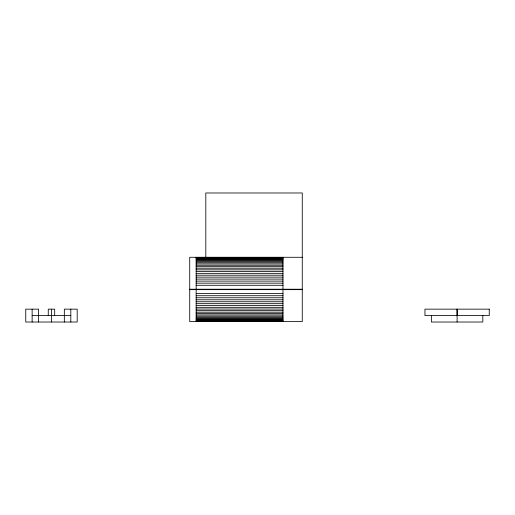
<?xml version="1.0" encoding="UTF-8"?>
<svg xmlns="http://www.w3.org/2000/svg" width="515" height="515" viewBox="0 0 515 515"><rect width="100%" height="100%" fill="white"/><g stroke="black" fill="none" stroke-linecap="round" stroke-linejoin="round"><path stroke-width="0.77" d="M302.266 257.288L189.726 257.288L189.726 321.592L302.266 321.592L302.266 192.983L205.807 192.983L205.807 257.288M196.157 257.352L282.973 257.352M196.157 257.558L282.973 257.558M196.157 257.899L282.973 257.899M196.157 258.376L282.973 258.376M196.157 258.987L282.973 258.987M196.157 259.727L282.973 259.727M196.157 260.59L282.973 260.59M196.157 261.581L282.973 261.581M196.157 262.689L282.973 262.689M196.157 263.918L282.973 263.918M196.157 265.251L282.973 265.251M196.157 266.686L282.973 266.686M196.157 268.218L282.973 268.218M196.157 269.847L282.973 269.847M196.157 271.56L282.973 271.56M196.157 273.343L282.973 273.343M196.157 275.203L282.973 275.203M196.157 277.122L282.973 277.122M196.157 279.091L282.973 279.091M196.157 281.106L282.973 281.106M196.157 283.16L282.973 283.16M196.157 285.291L282.973 285.291M189.726 289.224L302.266 289.224M189.726 289.649L302.266 289.649M196.157 293.589L282.973 293.589M196.157 295.719L282.973 295.719M196.157 297.773L282.973 297.773M196.157 299.788L282.973 299.788M196.157 301.758L282.973 301.758M196.157 303.676L282.973 303.676M196.157 305.53L282.973 305.53M196.157 307.32L282.973 307.32M196.157 309.032L282.973 309.032M196.157 310.654L282.973 310.654M196.157 312.193L282.973 312.193M196.157 313.629L282.973 313.629M196.157 314.961L282.973 314.961M32.136 315.586L70.812 315.586M196.157 316.184L282.973 316.184M196.157 317.292L282.973 317.292M196.157 318.283L282.973 318.283M196.157 319.152L282.973 319.152M196.157 319.892L282.973 319.892M196.157 320.497L282.973 320.497M196.157 320.974L282.973 320.974M196.157 321.315L282.973 321.315M482.819 315.586L482.819 322.017L431.377 322.017L431.377 315.586M457.314 309.155L457.314 315.586M457.095 315.586L457.095 322.017M456.882 309.155L456.882 315.586M282.973 257.288L282.973 321.592M196.157 257.288L196.157 321.592M70.812 309.155L70.812 322.017M64.336 322.017L64.336 309.155L77.192 309.155L77.192 322.017L25.75 322.017L25.75 309.155L38.612 309.155L38.612 322.017M54.687 315.586L54.687 309.155L48.255 309.155L48.255 315.586M51.474 309.155L51.474 322.017M32.136 309.155L32.136 322.017M489.25 309.155L424.946 309.155L424.946 315.586L489.25 315.586L489.25 309.155"/></g></svg>
